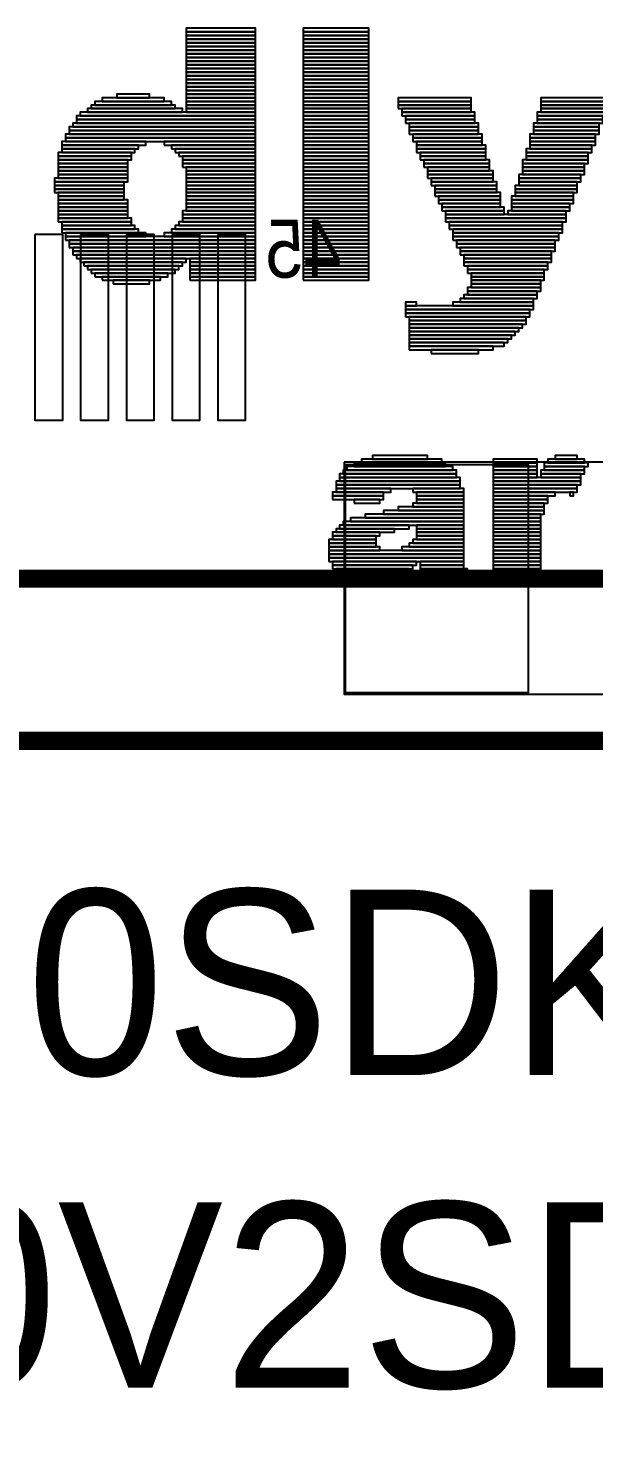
# Model space of a CAD drawing. Extents: x 0 to 180, y -3 to 135.
# Drawn here: x 48.72 to 54.91, y 51.64 to 67.14 of the extents above; entities that cross this region are included whole.
import ezdxf

# ---------------------------------------------------------------- set-up
doc = ezdxf.new("R2010")
doc.units = 0
for name, color, linetype in [('BG_SILKSCREEN_TOP', 2, 'CONTINUOUS'), ('PG_SILKSCREEN_BOTTOM', 10, 'CONTINUOUS'), ('PG_SILKSCREEN_TOP', 11, 'CONTINUOUS'), ('PIN_BOTTOM', 13, 'CONTINUOUS')]:
    doc.layers.add(name, color=color, linetype=linetype)

msp = doc.modelspace()

# ---------------------------------------------------------------- linework, layer by layer
at = {"layer": 'PG_SILKSCREEN_BOTTOM'}
msp.add_lwpolyline([(52.191, 62.3621), (54.191, 62.3621), (54.191, 59.862), (52.191, 59.862)], close=True, dxfattribs=at)
msp.add_lwpolyline([(55.6901, 61.1119, 0.2032, 0.2032, 0), (55.6901, 59.337, 0.2, 0.2, 0), (24.191, 59.337, 0.2032, 0.2032, 0), (24.191, 61.1119, 0.2, 0.2, 0)], format="xyseb", close=True, dxfattribs=at)
at = {"layer": 'PG_SILKSCREEN_TOP'}
for points in [[(50.448, 67.0994), (51.208, 67.0994), (51.208, 67.1394), (50.448, 67.1394)], [(51.728, 67.0994), (52.448, 67.0994), (52.448, 67.1394), (51.728, 67.1394)], [(50.448, 67.0594), (51.208, 67.0594), (51.208, 67.0994), (50.448, 67.0994)], [(50.448, 67.0194), (51.208, 67.0194), (51.208, 67.0594), (50.448, 67.0594)], [(50.448, 66.9794), (51.208, 66.9794), (51.208, 67.0194), (50.448, 67.0194)], [(50.448, 66.9394), (51.208, 66.9394), (51.208, 66.9794), (50.448, 66.9794)], [(51.728, 67.0594), (52.448, 67.0594), (52.448, 67.0994), (51.728, 67.0994)], [(51.728, 67.0194), (52.448, 67.0194), (52.448, 67.0594), (51.728, 67.0594)], [(51.728, 66.9794), (52.448, 66.9794), (52.448, 67.0194), (51.728, 67.0194)], [(51.728, 66.9394), (52.448, 66.9394), (52.448, 66.9794), (51.728, 66.9794)], [(50.448, 66.8994), (51.208, 66.8994), (51.208, 66.9394), (50.448, 66.9394)], [(50.448, 66.8594), (51.208, 66.8594), (51.208, 66.8994), (50.448, 66.8994)], [(50.448, 66.8194), (51.208, 66.8194), (51.208, 66.8594), (50.448, 66.8594)], [(50.448, 66.7794), (51.208, 66.7794), (51.208, 66.8194), (50.448, 66.8194)], [(51.728, 66.8994), (52.448, 66.8994), (52.448, 66.9394), (51.728, 66.9394)], [(51.728, 66.8594), (52.448, 66.8594), (52.448, 66.8994), (51.728, 66.8994)], [(51.728, 66.8194), (52.448, 66.8194), (52.448, 66.8594), (51.728, 66.8594)], [(51.728, 66.7794), (52.448, 66.7794), (52.448, 66.8194), (51.728, 66.8194)], [(50.448, 66.7394), (51.208, 66.7394), (51.208, 66.7794), (50.448, 66.7794)], [(50.448, 66.6994), (51.208, 66.6994), (51.208, 66.7394), (50.448, 66.7394)], [(50.448, 66.6594), (51.208, 66.6594), (51.208, 66.6994), (50.448, 66.6994)], [(50.448, 66.6194), (51.208, 66.6194), (51.208, 66.6594), (50.448, 66.6594)], [(51.728, 66.7394), (52.448, 66.7394), (52.448, 66.7794), (51.728, 66.7794)], [(51.728, 66.6994), (52.448, 66.6994), (52.448, 66.7394), (51.728, 66.7394)], [(51.728, 66.6594), (52.448, 66.6594), (52.448, 66.6994), (51.728, 66.6994)], [(51.728, 66.6194), (52.448, 66.6194), (52.448, 66.6594), (51.728, 66.6594)], [(50.448, 66.5794), (51.208, 66.5794), (51.208, 66.6194), (50.448, 66.6194)], [(50.448, 66.5394), (51.208, 66.5394), (51.208, 66.5794), (50.448, 66.5794)], [(50.448, 66.4994), (51.208, 66.4994), (51.208, 66.5394), (50.448, 66.5394)], [(51.728, 66.5794), (52.448, 66.5794), (52.448, 66.6194), (51.728, 66.6194)], [(51.728, 66.5394), (52.448, 66.5394), (52.448, 66.5794), (51.728, 66.5794)], [(51.728, 66.4994), (52.448, 66.4994), (52.448, 66.5394), (51.728, 66.5394)], [(49.528, 66.3394), (50.208, 66.3394), (50.208, 66.3794), (49.528, 66.3794)], [(49.688, 66.3794), (50.048, 66.3794), (50.048, 66.4194), (49.688, 66.4194)], [(50.448, 66.4594), (51.208, 66.4594), (51.208, 66.4994), (50.448, 66.4994)], [(50.448, 66.4194), (51.208, 66.4194), (51.208, 66.4594), (50.448, 66.4594)], [(50.448, 66.3794), (51.208, 66.3794), (51.208, 66.4194), (50.448, 66.4194)], [(50.448, 66.3394), (51.208, 66.3394), (51.208, 66.3794), (50.448, 66.3794)], [(51.728, 66.4594), (52.448, 66.4594), (52.448, 66.4994), (51.728, 66.4994)], [(51.728, 66.4194), (52.448, 66.4194), (52.448, 66.4594), (51.728, 66.4594)], [(51.728, 66.3794), (52.448, 66.3794), (52.448, 66.4194), (51.728, 66.4194)], [(51.728, 66.3394), (52.448, 66.3394), (52.448, 66.3794), (51.728, 66.3794)], [(52.768, 66.3394), (53.568, 66.3394), (53.568, 66.3794), (52.768, 66.3794)], [(54.328, 66.3394), (55.088, 66.3394), (55.088, 66.3794), (54.328, 66.3794)], [(49.288, 66.1794), (51.208, 66.1794), (51.208, 66.2194), (49.288, 66.2194)], [(49.368, 66.2194), (50.408, 66.2194), (50.408, 66.2594), (49.368, 66.2594)], [(49.408, 66.2594), (50.328, 66.2594), (50.328, 66.2994), (49.408, 66.2994)], [(49.448, 66.2994), (50.288, 66.2994), (50.288, 66.3394), (49.448, 66.3394)], [(50.448, 66.2994), (51.208, 66.2994), (51.208, 66.3394), (50.448, 66.3394)], [(50.448, 66.2594), (51.208, 66.2594), (51.208, 66.2994), (50.448, 66.2994)], [(50.448, 66.2194), (51.208, 66.2194), (51.208, 66.2594), (50.448, 66.2594)], [(51.728, 66.2994), (52.448, 66.2994), (52.448, 66.3394), (51.728, 66.3394)], [(51.728, 66.2594), (52.448, 66.2594), (52.448, 66.2994), (51.728, 66.2994)], [(51.728, 66.2194), (52.448, 66.2194), (52.448, 66.2594), (51.728, 66.2594)], [(51.728, 66.1794), (52.448, 66.1794), (52.448, 66.2194), (51.728, 66.2194)], [(52.768, 66.2994), (53.568, 66.2994), (53.568, 66.3394), (52.768, 66.3394)], [(52.768, 66.2594), (53.568, 66.2594), (53.568, 66.2994), (52.768, 66.2994)], [(52.808, 66.2194), (53.568, 66.2194), (53.568, 66.2594), (52.808, 66.2594)], [(52.808, 66.1794), (53.608, 66.1794), (53.608, 66.2194), (52.808, 66.2194)], [(54.288, 66.1794), (55.048, 66.1794), (55.048, 66.2194), (54.288, 66.2194)], [(54.328, 66.2994), (55.088, 66.2994), (55.088, 66.3394), (54.328, 66.3394)], [(54.328, 66.2594), (55.048, 66.2594), (55.048, 66.2994), (54.328, 66.2994)], [(54.328, 66.2194), (55.048, 66.2194), (55.048, 66.2594), (54.328, 66.2594)], [(49.168, 66.0194), (51.208, 66.0194), (51.208, 66.0594), (49.168, 66.0594)], [(49.208, 66.0594), (51.208, 66.0594), (51.208, 66.0994), (49.208, 66.0994)], [(49.248, 66.1394), (51.208, 66.1394), (51.208, 66.1794), (49.248, 66.1794)], [(49.248, 66.0994), (51.208, 66.0994), (51.208, 66.1394), (49.248, 66.1394)], [(51.728, 66.1394), (52.448, 66.1394), (52.448, 66.1794), (51.728, 66.1794)], [(51.728, 66.0994), (52.448, 66.0994), (52.448, 66.1394), (51.728, 66.1394)], [(51.728, 66.0594), (52.448, 66.0594), (52.448, 66.0994), (51.728, 66.0994)], [(51.728, 66.0194), (52.448, 66.0194), (52.448, 66.0594), (51.728, 66.0594)], [(52.848, 66.1394), (53.608, 66.1394), (53.608, 66.1794), (52.848, 66.1794)], [(52.848, 66.0994), (53.608, 66.0994), (53.608, 66.1394), (52.848, 66.1394)], [(52.888, 66.0594), (53.648, 66.0594), (53.648, 66.0994), (52.888, 66.0994)], [(52.888, 66.0194), (53.648, 66.0194), (53.648, 66.0594), (52.888, 66.0594)], [(54.248, 66.0594), (54.968, 66.0594), (54.968, 66.0994), (54.248, 66.0994)], [(54.248, 66.0194), (54.968, 66.0194), (54.968, 66.0594), (54.248, 66.0594)], [(54.288, 66.1394), (55.008, 66.1394), (55.008, 66.1794), (54.288, 66.1794)], [(54.288, 66.0994), (55.008, 66.0994), (55.008, 66.1394), (54.288, 66.1394)], [(49.088, 65.8594), (50.008, 65.8594), (50.008, 65.8994), (49.088, 65.8994)], [(49.128, 65.9394), (51.208, 65.9394), (51.208, 65.9794), (49.128, 65.9794)], [(49.128, 65.8994), (51.208, 65.8994), (51.208, 65.9394), (49.128, 65.9394)], [(49.168, 65.9794), (51.208, 65.9794), (51.208, 66.0194), (49.168, 66.0194)], [(50.208, 65.8594), (51.208, 65.8594), (51.208, 65.8994), (50.208, 65.8994)], [(51.728, 65.9794), (52.448, 65.9794), (52.448, 66.0194), (51.728, 66.0194)], [(51.728, 65.9394), (52.448, 65.9394), (52.448, 65.9794), (51.728, 65.9794)], [(51.728, 65.8994), (52.448, 65.8994), (52.448, 65.9394), (51.728, 65.9394)], [(51.728, 65.8594), (52.448, 65.8594), (52.448, 65.8994), (51.728, 65.8994)], [(52.888, 65.9794), (53.648, 65.9794), (53.648, 66.0194), (52.888, 66.0194)], [(52.928, 65.9394), (53.688, 65.9394), (53.688, 65.9794), (52.928, 65.9794)], [(52.928, 65.8994), (53.688, 65.8994), (53.688, 65.9394), (52.928, 65.9394)], [(52.968, 65.8594), (53.688, 65.8594), (53.688, 65.8994), (52.968, 65.8994)], [(54.208, 65.9394), (54.928, 65.9394), (54.928, 65.9794), (54.208, 65.9794)], [(54.208, 65.8994), (54.928, 65.8994), (54.928, 65.9394), (54.208, 65.9394)], [(54.208, 65.8594), (54.928, 65.8594), (54.928, 65.8994), (54.208, 65.8994)], [(54.248, 65.9794), (54.968, 65.9794), (54.968, 66.0194), (54.248, 66.0194)], [(49.048, 65.7394), (49.848, 65.7394), (49.848, 65.7794), (49.048, 65.7794)], [(49.048, 65.6994), (49.848, 65.6994), (49.848, 65.7394), (49.048, 65.7394)], [(49.088, 65.8194), (49.928, 65.8194), (49.928, 65.8594), (49.088, 65.8594)], [(49.088, 65.7794), (49.888, 65.7794), (49.888, 65.8194), (49.088, 65.8194)], [(50.288, 65.8194), (51.208, 65.8194), (51.208, 65.8594), (50.288, 65.8594)], [(50.328, 65.7794), (51.208, 65.7794), (51.208, 65.8194), (50.328, 65.8194)], [(50.368, 65.7394), (51.208, 65.7394), (51.208, 65.7794), (50.368, 65.7794)], [(50.408, 65.6994), (51.208, 65.6994), (51.208, 65.7394), (50.408, 65.7394)], [(51.728, 65.8194), (52.448, 65.8194), (52.448, 65.8594), (51.728, 65.8594)], [(51.728, 65.7794), (52.448, 65.7794), (52.448, 65.8194), (51.728, 65.8194)], [(51.728, 65.7394), (52.448, 65.7394), (52.448, 65.7794), (51.728, 65.7794)], [(51.728, 65.6994), (52.448, 65.6994), (52.448, 65.7394), (51.728, 65.7394)], [(52.968, 65.8194), (53.728, 65.8194), (53.728, 65.8594), (52.968, 65.8594)], [(52.968, 65.7794), (53.728, 65.7794), (53.728, 65.8194), (52.968, 65.8194)], [(53.008, 65.7394), (53.728, 65.7394), (53.728, 65.7794), (53.008, 65.7794)], [(53.008, 65.6994), (53.728, 65.6994), (53.728, 65.7394), (53.008, 65.7394)], [(54.168, 65.7794), (54.888, 65.7794), (54.888, 65.8194), (54.168, 65.8194)], [(54.168, 65.7394), (54.848, 65.7394), (54.848, 65.7794), (54.168, 65.7794)], [(54.168, 65.6994), (54.848, 65.6994), (54.848, 65.7394), (54.168, 65.7394)], [(54.208, 65.8194), (54.888, 65.8194), (54.888, 65.8594), (54.208, 65.8594)], [(49.048, 65.6594), (49.808, 65.6594), (49.808, 65.6994), (49.048, 65.6994)], [(49.048, 65.6194), (49.808, 65.6194), (49.808, 65.6594), (49.048, 65.6594)], [(49.048, 65.5794), (49.808, 65.5794), (49.808, 65.6194), (49.048, 65.6194)], [(49.048, 65.5394), (49.808, 65.5394), (49.808, 65.5794), (49.048, 65.5794)], [(50.408, 65.6594), (51.208, 65.6594), (51.208, 65.6994), (50.408, 65.6994)], [(50.408, 65.6194), (51.208, 65.6194), (51.208, 65.6594), (50.408, 65.6594)], [(50.448, 65.5794), (51.208, 65.5794), (51.208, 65.6194), (50.448, 65.6194)], [(50.448, 65.5394), (51.208, 65.5394), (51.208, 65.5794), (50.448, 65.5794)], [(51.728, 65.6594), (52.448, 65.6594), (52.448, 65.6994), (51.728, 65.6994)], [(51.728, 65.6194), (52.448, 65.6194), (52.448, 65.6594), (51.728, 65.6594)], [(51.728, 65.5794), (52.448, 65.5794), (52.448, 65.6194), (51.728, 65.6194)], [(51.728, 65.5394), (52.448, 65.5394), (52.448, 65.5794), (51.728, 65.5794)], [(53.048, 65.6594), (53.768, 65.6594), (53.768, 65.6994), (53.048, 65.6994)], [(53.048, 65.6194), (53.768, 65.6194), (53.768, 65.6594), (53.048, 65.6594)], [(53.088, 65.5794), (53.768, 65.5794), (53.768, 65.6194), (53.088, 65.6194)], [(53.088, 65.5394), (53.808, 65.5394), (53.808, 65.5794), (53.088, 65.5794)], [(54.128, 65.6594), (54.848, 65.6594), (54.848, 65.6994), (54.128, 65.6994)], [(54.128, 65.6194), (54.808, 65.6194), (54.808, 65.6594), (54.128, 65.6594)], [(54.128, 65.5794), (54.808, 65.5794), (54.808, 65.6194), (54.128, 65.6194)], [(54.128, 65.5394), (54.808, 65.5394), (54.808, 65.5794), (54.128, 65.5794)], [(49.008, 65.4594), (49.808, 65.4594), (49.808, 65.4994), (49.008, 65.4994)], [(49.008, 65.4194), (49.768, 65.4194), (49.768, 65.4594), (49.008, 65.4594)], [(49.008, 65.3794), (49.768, 65.3794), (49.768, 65.4194), (49.008, 65.4194)], [(49.048, 65.4994), (49.808, 65.4994), (49.808, 65.5394), (49.048, 65.5394)], [(50.448, 65.4994), (51.208, 65.4994), (51.208, 65.5394), (50.448, 65.5394)], [(50.448, 65.4594), (51.208, 65.4594), (51.208, 65.4994), (50.448, 65.4994)], [(50.448, 65.4194), (51.208, 65.4194), (51.208, 65.4594), (50.448, 65.4594)], [(50.448, 65.3794), (51.208, 65.3794), (51.208, 65.4194), (50.448, 65.4194)], [(51.728, 65.4994), (52.448, 65.4994), (52.448, 65.5394), (51.728, 65.5394)], [(51.728, 65.4594), (52.448, 65.4594), (52.448, 65.4994), (51.728, 65.4994)], [(51.728, 65.4194), (52.448, 65.4194), (52.448, 65.4594), (51.728, 65.4594)], [(51.728, 65.3794), (52.448, 65.3794), (52.448, 65.4194), (51.728, 65.4194)], [(53.088, 65.4994), (53.808, 65.4994), (53.808, 65.5394), (53.088, 65.5394)], [(53.128, 65.4594), (53.808, 65.4594), (53.808, 65.4994), (53.128, 65.4994)], [(53.128, 65.4194), (53.848, 65.4194), (53.848, 65.4594), (53.128, 65.4594)], [(53.168, 65.3794), (53.848, 65.3794), (53.848, 65.4194), (53.168, 65.4194)], [(54.048, 65.3794), (54.728, 65.3794), (54.728, 65.4194), (54.048, 65.4194)], [(54.088, 65.4994), (54.768, 65.4994), (54.768, 65.5394), (54.088, 65.5394)], [(54.088, 65.4594), (54.768, 65.4594), (54.768, 65.4994), (54.088, 65.4994)], [(54.088, 65.4194), (54.728, 65.4194), (54.728, 65.4594), (54.088, 65.4594)], [(49.008, 65.3394), (49.768, 65.3394), (49.768, 65.3794), (49.008, 65.3794)], [(49.048, 65.2994), (49.768, 65.2994), (49.768, 65.3394), (49.048, 65.3394)], [(49.048, 65.2594), (49.768, 65.2594), (49.768, 65.2994), (49.048, 65.2994)], [(50.448, 65.3394), (51.208, 65.3394), (51.208, 65.3794), (50.448, 65.3794)], [(50.448, 65.2994), (51.208, 65.2994), (51.208, 65.3394), (50.448, 65.3394)], [(50.448, 65.2594), (51.208, 65.2594), (51.208, 65.2994), (50.448, 65.2994)], [(51.728, 65.3394), (52.448, 65.3394), (52.448, 65.3794), (51.728, 65.3794)], [(51.728, 65.2994), (52.448, 65.2994), (52.448, 65.3394), (51.728, 65.3394)], [(51.728, 65.2594), (52.448, 65.2594), (52.448, 65.2994), (51.728, 65.2994)], [(53.168, 65.3394), (53.848, 65.3394), (53.848, 65.3794), (53.168, 65.3794)], [(53.168, 65.2994), (53.888, 65.2994), (53.888, 65.3394), (53.168, 65.3394)], [(53.208, 65.2594), (53.888, 65.2594), (53.888, 65.2994), (53.208, 65.2994)], [(54.008, 65.2594), (54.688, 65.2594), (54.688, 65.2994), (54.008, 65.2994)], [(54.048, 65.3394), (54.728, 65.3394), (54.728, 65.3794), (54.048, 65.3794)], [(54.048, 65.2994), (54.688, 65.2994), (54.688, 65.3394), (54.048, 65.3394)], [(49.048, 65.2194), (49.808, 65.2194), (49.808, 65.2594), (49.048, 65.2594)], [(49.048, 65.1794), (49.808, 65.1794), (49.808, 65.2194), (49.048, 65.2194)], [(49.048, 65.1394), (49.808, 65.1394), (49.808, 65.1794), (49.048, 65.1794)], [(49.048, 65.0994), (49.808, 65.0994), (49.808, 65.1394), (49.048, 65.1394)], [(50.408, 65.0994), (51.208, 65.0994), (51.208, 65.1394), (50.408, 65.1394)], [(50.448, 65.2194), (51.208, 65.2194), (51.208, 65.2594), (50.448, 65.2594)], [(50.448, 65.1794), (51.208, 65.1794), (51.208, 65.2194), (50.448, 65.2194)], [(50.448, 65.1394), (51.208, 65.1394), (51.208, 65.1794), (50.448, 65.1794)], [(51.728, 65.2194), (52.448, 65.2194), (52.448, 65.2594), (51.728, 65.2594)], [(51.728, 65.1794), (52.448, 65.1794), (52.448, 65.2194), (51.728, 65.2194)], [(51.728, 65.1394), (52.448, 65.1394), (52.448, 65.1794), (51.728, 65.1794)], [(51.728, 65.0994), (52.448, 65.0994), (52.448, 65.1394), (51.728, 65.1394)], [(53.208, 65.2194), (53.888, 65.2194), (53.888, 65.2594), (53.208, 65.2594)], [(53.248, 65.1794), (53.888, 65.1794), (53.888, 65.2194), (53.248, 65.2194)], [(53.248, 65.1394), (53.928, 65.1394), (53.928, 65.1794), (53.248, 65.1794)], [(53.288, 65.0994), (53.928, 65.0994), (53.928, 65.1394), (53.288, 65.1394)], [(53.968, 65.0994), (54.608, 65.0994), (54.608, 65.1394), (53.968, 65.1394)], [(54.008, 65.2194), (54.688, 65.2194), (54.688, 65.2594), (54.008, 65.2594)], [(54.008, 65.1794), (54.648, 65.1794), (54.648, 65.2194), (54.008, 65.2194)], [(54.008, 65.1394), (54.648, 65.1394), (54.648, 65.1794), (54.008, 65.1794)], [(49.048, 65.0594), (49.808, 65.0594), (49.808, 65.0994), (49.048, 65.0994)], [(49.048, 65.0194), (49.848, 65.0194), (49.848, 65.0594), (49.048, 65.0594)], [(49.088, 64.9794), (49.848, 64.9794), (49.848, 65.0194), (49.088, 65.0194)], [(49.088, 64.9394), (49.888, 64.9394), (49.888, 64.9794), (49.088, 64.9794)], [(50.328, 64.9394), (51.208, 64.9394), (51.208, 64.9794), (50.328, 64.9794)], [(50.368, 64.9794), (51.208, 64.9794), (51.208, 65.0194), (50.368, 65.0194)], [(50.408, 65.0594), (51.208, 65.0594), (51.208, 65.0994), (50.408, 65.0994)], [(50.408, 65.0194), (51.208, 65.0194), (51.208, 65.0594), (50.408, 65.0594)], [(51.728, 65.0594), (52.448, 65.0594), (52.448, 65.0994), (51.728, 65.0994)], [(51.728, 65.0194), (52.448, 65.0194), (52.448, 65.0594), (51.728, 65.0594)], [(51.728, 64.9794), (52.448, 64.9794), (52.448, 65.0194), (51.728, 65.0194)], [(51.728, 64.9394), (52.448, 64.9394), (52.448, 64.9794), (51.728, 64.9794)], [(53.288, 65.0594), (54.608, 65.0594), (54.608, 65.0994), (53.288, 65.0994)], [(53.288, 65.0194), (54.608, 65.0194), (54.608, 65.0594), (53.288, 65.0594)], [(53.328, 64.9794), (54.568, 64.9794), (54.568, 65.0194), (53.328, 65.0194)], [(53.328, 64.9394), (54.568, 64.9394), (54.568, 64.9794), (53.328, 64.9794)], [(49.088, 64.8994), (49.928, 64.8994), (49.928, 64.9394), (49.088, 64.9394)], [(49.128, 64.8594), (50.008, 64.8594), (50.008, 64.8994), (49.128, 64.8994)], [(49.128, 64.8194), (51.208, 64.8194), (51.208, 64.8594), (49.128, 64.8594)], [(49.168, 64.7794), (51.208, 64.7794), (51.208, 64.8194), (49.168, 64.8194)], [(50.208, 64.8594), (51.208, 64.8594), (51.208, 64.8994), (50.208, 64.8994)], [(50.288, 64.8994), (51.208, 64.8994), (51.208, 64.9394), (50.288, 64.9394)], [(51.728, 64.8994), (52.448, 64.8994), (52.448, 64.9394), (51.728, 64.9394)], [(51.728, 64.8594), (52.448, 64.8594), (52.448, 64.8994), (51.728, 64.8994)], [(51.728, 64.8194), (52.448, 64.8194), (52.448, 64.8594), (51.728, 64.8594)], [(51.728, 64.7794), (52.448, 64.7794), (52.448, 64.8194), (51.728, 64.8194)], [(53.368, 64.8994), (54.568, 64.8994), (54.568, 64.9394), (53.368, 64.9394)], [(53.368, 64.8594), (54.528, 64.8594), (54.528, 64.8994), (53.368, 64.8994)], [(53.368, 64.8194), (54.528, 64.8194), (54.528, 64.8594), (53.368, 64.8594)], [(53.408, 64.7794), (54.488, 64.7794), (54.488, 64.8194), (53.408, 64.8194)], [(49.168, 64.7394), (51.208, 64.7394), (51.208, 64.7794), (49.168, 64.7794)], [(49.208, 64.6994), (51.208, 64.6994), (51.208, 64.7394), (49.208, 64.7394)], [(49.208, 64.6594), (51.208, 64.6594), (51.208, 64.6994), (49.208, 64.6994)], [(49.248, 64.6194), (51.208, 64.6194), (51.208, 64.6594), (49.248, 64.6594)], [(51.728, 64.7394), (52.448, 64.7394), (52.448, 64.7794), (51.728, 64.7794)], [(51.728, 64.6994), (52.448, 64.6994), (52.448, 64.7394), (51.728, 64.7394)], [(51.728, 64.6594), (52.448, 64.6594), (52.448, 64.6994), (51.728, 64.6994)], [(51.728, 64.6194), (52.448, 64.6194), (52.448, 64.6594), (51.728, 64.6594)], [(53.408, 64.7394), (54.488, 64.7394), (54.488, 64.7794), (53.408, 64.7794)], [(53.448, 64.6994), (54.488, 64.6994), (54.488, 64.7394), (53.448, 64.7394)], [(53.448, 64.6594), (54.448, 64.6594), (54.448, 64.6994), (53.448, 64.6994)], [(53.488, 64.6194), (54.448, 64.6194), (54.448, 64.6594), (53.488, 64.6594)], [(49.288, 64.5794), (50.448, 64.5794), (50.448, 64.6194), (49.288, 64.6194)], [(49.328, 64.5394), (50.408, 64.5394), (50.408, 64.5794), (49.328, 64.5794)], [(49.368, 64.4994), (50.368, 64.4994), (50.368, 64.5394), (49.368, 64.5394)], [(49.408, 64.4594), (50.328, 64.4594), (50.328, 64.4994), (49.408, 64.4994)], [(50.488, 64.5794), (51.208, 64.5794), (51.208, 64.6194), (50.488, 64.6194)], [(50.488, 64.5394), (51.208, 64.5394), (51.208, 64.5794), (50.488, 64.5794)], [(50.488, 64.4994), (51.208, 64.4994), (51.208, 64.5394), (50.488, 64.5394)], [(50.488, 64.4594), (51.208, 64.4594), (51.208, 64.4994), (50.488, 64.4994)], [(51.728, 64.5794), (52.448, 64.5794), (52.448, 64.6194), (51.728, 64.6194)], [(51.728, 64.5394), (52.448, 64.5394), (52.448, 64.5794), (51.728, 64.5794)], [(51.728, 64.4994), (52.448, 64.4994), (52.448, 64.5394), (51.728, 64.5394)], [(51.728, 64.4594), (52.448, 64.4594), (52.448, 64.4994), (51.728, 64.4994)], [(53.488, 64.5794), (54.448, 64.5794), (54.448, 64.6194), (53.488, 64.6194)], [(53.488, 64.5394), (54.408, 64.5394), (54.408, 64.5794), (53.488, 64.5794)], [(53.528, 64.4994), (54.408, 64.4994), (54.408, 64.5394), (53.528, 64.5394)], [(53.528, 64.4594), (54.368, 64.4594), (54.368, 64.4994), (53.528, 64.4994)], [(49.448, 64.4194), (50.248, 64.4194), (50.248, 64.4594), (49.448, 64.4594)], [(49.528, 64.3794), (50.168, 64.3794), (50.168, 64.4194), (49.528, 64.4194)], [(49.648, 64.3394), (50.048, 64.3394), (50.048, 64.3794), (49.648, 64.3794)], [(50.488, 64.4194), (51.208, 64.4194), (51.208, 64.4594), (50.488, 64.4594)], [(50.488, 64.3794), (51.208, 64.3794), (51.208, 64.4194), (50.488, 64.4194)], [(51.728, 64.4194), (52.448, 64.4194), (52.448, 64.4594), (51.728, 64.4594)], [(51.728, 64.3794), (52.448, 64.3794), (52.448, 64.4194), (51.728, 64.4194)], [(53.568, 64.4194), (54.368, 64.4194), (54.368, 64.4594), (53.568, 64.4594)], [(53.568, 64.3794), (54.368, 64.3794), (54.368, 64.4194), (53.568, 64.4194)], [(53.568, 64.3394), (54.328, 64.3394), (54.328, 64.3794), (53.568, 64.3794)], [(53.568, 64.2994), (54.328, 64.2994), (54.328, 64.3394), (53.568, 64.3394)], [(53.448, 64.1394), (54.248, 64.1394), (54.248, 64.1794), (53.448, 64.1794)], [(53.488, 64.1794), (54.288, 64.1794), (54.288, 64.2194), (53.488, 64.2194)], [(53.528, 64.2594), (54.328, 64.2594), (54.328, 64.2994), (53.528, 64.2994)], [(53.528, 64.2194), (54.288, 64.2194), (54.288, 64.2594), (53.528, 64.2594)], [(52.848, 64.0994), (52.968, 64.0994), (52.968, 64.1394), (52.848, 64.1394)], [(52.848, 64.0594), (54.248, 64.0594), (54.248, 64.0994), (52.848, 64.0994)], [(52.848, 64.0194), (54.208, 64.0194), (54.208, 64.0594), (52.848, 64.0594)], [(53.368, 64.0994), (54.248, 64.0994), (54.248, 64.1394), (53.368, 64.1394)], [(52.848, 63.9794), (54.208, 63.9794), (54.208, 64.0194), (52.848, 64.0194)], [(52.888, 63.9394), (54.168, 63.9394), (54.168, 63.9794), (52.888, 63.9794)], [(52.888, 63.8994), (54.168, 63.8994), (54.168, 63.9394), (52.888, 63.9394)], [(52.888, 63.8594), (54.128, 63.8594), (54.128, 63.8994), (52.888, 63.8994)], [(52.888, 63.8194), (54.088, 63.8194), (54.088, 63.8594), (52.888, 63.8594)], [(52.888, 63.7794), (54.048, 63.7794), (54.048, 63.8194), (52.888, 63.8194)], [(52.888, 63.7394), (54.008, 63.7394), (54.008, 63.7794), (52.888, 63.7794)], [(52.888, 63.6994), (53.968, 63.6994), (53.968, 63.7394), (52.888, 63.7394)], [(52.888, 63.6594), (53.928, 63.6594), (53.928, 63.6994), (52.888, 63.6994)], [(52.888, 63.6194), (53.808, 63.6194), (53.808, 63.6594), (52.888, 63.6594)], [(53.128, 63.5794), (53.648, 63.5794), (53.648, 63.6194), (53.128, 63.6194)], [(52.208, 62.2994), (53.368, 62.2994), (53.368, 62.3394), (52.208, 62.3394)], [(52.288, 62.3394), (53.288, 62.3394), (53.288, 62.3794), (52.288, 62.3794)], [(52.368, 62.3794), (53.248, 62.3794), (53.248, 62.4194), (52.368, 62.4194)], [(52.488, 62.4194), (53.088, 62.4194), (53.088, 62.4594), (52.488, 62.4594)], [(53.808, 62.3794), (54.288, 62.3794), (54.288, 62.4194), (53.808, 62.4194)], [(53.808, 62.3394), (54.288, 62.3394), (54.288, 62.3794), (53.808, 62.3794)], [(53.808, 62.2994), (54.288, 62.2994), (54.288, 62.3394), (53.808, 62.3394)], [(54.368, 62.3394), (54.848, 62.3394), (54.848, 62.3794), (54.368, 62.3794)], [(54.368, 62.2994), (54.808, 62.2994), (54.808, 62.3394), (54.368, 62.3394)], [(54.408, 62.3794), (54.808, 62.3794), (54.808, 62.4194), (54.408, 62.4194)], [(54.488, 62.4194), (54.728, 62.4194), (54.728, 62.4594), (54.488, 62.4594)], [(52.088, 62.1394), (53.448, 62.1394), (53.448, 62.1794), (52.088, 62.1794)], [(52.128, 62.2194), (53.408, 62.2194), (53.408, 62.2594), (52.128, 62.2594)], [(52.128, 62.1794), (53.448, 62.1794), (53.448, 62.2194), (52.128, 62.2194)], [(52.168, 62.2594), (53.408, 62.2594), (53.408, 62.2994), (52.168, 62.2994)], [(53.808, 62.2594), (54.288, 62.2594), (54.288, 62.2994), (53.808, 62.2994)], [(53.808, 62.2194), (54.288, 62.2194), (54.288, 62.2594), (53.808, 62.2594)], [(53.808, 62.1794), (54.768, 62.1794), (54.768, 62.2194), (53.808, 62.2194)], [(53.808, 62.1394), (54.768, 62.1394), (54.768, 62.1794), (53.808, 62.1794)], [(54.328, 62.2594), (54.808, 62.2594), (54.808, 62.2994), (54.328, 62.2994)], [(54.328, 62.2194), (54.768, 62.2194), (54.768, 62.2594), (54.328, 62.2594)], [(52.048, 62.0194), (52.608, 62.0194), (52.608, 62.0594), (52.048, 62.0594)], [(52.048, 61.9794), (52.608, 61.9794), (52.608, 62.0194), (52.048, 62.0194)], [(52.088, 62.0994), (53.448, 62.0994), (53.448, 62.1394), (52.088, 62.1394)], [(52.088, 62.0594), (52.688, 62.0594), (52.688, 62.0994), (52.088, 62.0994)], [(52.928, 62.0594), (53.488, 62.0594), (53.488, 62.0994), (52.928, 62.0994)], [(52.968, 62.0194), (53.488, 62.0194), (53.488, 62.0594), (52.968, 62.0594)], [(52.968, 61.9794), (53.488, 61.9794), (53.488, 62.0194), (52.968, 62.0194)], [(53.808, 62.0994), (54.728, 62.0994), (54.728, 62.1394), (53.808, 62.1394)], [(53.808, 62.0594), (54.728, 62.0594), (54.728, 62.0994), (53.808, 62.0994)], [(53.808, 62.0194), (54.488, 62.0194), (54.488, 62.0594), (53.808, 62.0594)], [(53.808, 61.9794), (54.408, 61.9794), (54.408, 62.0194), (53.808, 62.0194)], [(54.648, 62.0194), (54.688, 62.0194), (54.688, 62.0594), (54.648, 62.0594)], [(52.288, 61.9394), (52.568, 61.9394), (52.568, 61.9794), (52.288, 61.9794)], [(52.608, 61.8194), (53.488, 61.8194), (53.488, 61.8594), (52.608, 61.8594)], [(52.768, 61.8594), (53.488, 61.8594), (53.488, 61.8994), (52.768, 61.8994)], [(52.928, 61.8994), (53.488, 61.8994), (53.488, 61.9394), (52.928, 61.9394)], [(52.968, 61.9394), (53.488, 61.9394), (53.488, 61.9794), (52.968, 61.9794)], [(53.808, 61.9394), (54.408, 61.9394), (54.408, 61.9794), (53.808, 61.9794)], [(53.808, 61.8994), (54.368, 61.8994), (54.368, 61.9394), (53.808, 61.9394)], [(53.808, 61.8594), (54.368, 61.8594), (54.368, 61.8994), (53.808, 61.8994)], [(53.808, 61.8194), (54.368, 61.8194), (54.368, 61.8594), (53.808, 61.8594)], [(52.128, 61.6594), (52.888, 61.6594), (52.888, 61.6994), (52.128, 61.6994)], [(52.168, 61.6994), (53.488, 61.6994), (53.488, 61.7394), (52.168, 61.7394)], [(52.248, 61.7394), (53.488, 61.7394), (53.488, 61.7794), (52.248, 61.7794)], [(52.408, 61.7794), (53.488, 61.7794), (53.488, 61.8194), (52.408, 61.8194)], [(52.968, 61.6594), (53.488, 61.6594), (53.488, 61.6994), (52.968, 61.6994)], [(53.808, 61.7794), (54.328, 61.7794), (54.328, 61.8194), (53.808, 61.8194)], [(53.808, 61.7394), (54.328, 61.7394), (54.328, 61.7794), (53.808, 61.7794)], [(53.808, 61.6994), (54.328, 61.6994), (54.328, 61.7394), (53.808, 61.7394)], [(53.808, 61.6594), (54.328, 61.6594), (54.328, 61.6994), (53.808, 61.6994)], [(52.048, 61.5794), (52.568, 61.5794), (52.568, 61.6194), (52.048, 61.6194)], [(52.048, 61.5394), (52.528, 61.5394), (52.528, 61.5794), (52.048, 61.5794)], [(52.088, 61.6194), (52.728, 61.6194), (52.728, 61.6594), (52.088, 61.6594)], [(52.968, 61.6194), (53.488, 61.6194), (53.488, 61.6594), (52.968, 61.6594)], [(52.968, 61.5794), (53.488, 61.5794), (53.488, 61.6194), (52.968, 61.6194)], [(52.968, 61.5394), (53.488, 61.5394), (53.488, 61.5794), (52.968, 61.5794)], [(53.808, 61.6194), (54.328, 61.6194), (54.328, 61.6594), (53.808, 61.6594)], [(53.808, 61.5794), (54.328, 61.5794), (54.328, 61.6194), (53.808, 61.6194)], [(53.808, 61.5394), (54.328, 61.5394), (54.328, 61.5794), (53.808, 61.5794)], [(52.008, 61.4994), (52.528, 61.4994), (52.528, 61.5394), (52.008, 61.5394)], [(52.008, 61.4594), (52.528, 61.4594), (52.528, 61.4994), (52.008, 61.4994)], [(52.008, 61.4194), (52.568, 61.4194), (52.568, 61.4594), (52.008, 61.4594)], [(52.008, 61.3794), (53.488, 61.3794), (53.488, 61.4194), (52.008, 61.4194)], [(52.808, 61.4194), (53.488, 61.4194), (53.488, 61.4594), (52.808, 61.4594)], [(52.888, 61.4594), (53.488, 61.4594), (53.488, 61.4994), (52.888, 61.4994)], [(52.928, 61.4994), (53.488, 61.4994), (53.488, 61.5394), (52.928, 61.5394)], [(53.808, 61.4994), (54.328, 61.4994), (54.328, 61.5394), (53.808, 61.5394)], [(53.808, 61.4594), (54.328, 61.4594), (54.328, 61.4994), (53.808, 61.4994)], [(53.808, 61.4194), (54.328, 61.4194), (54.328, 61.4594), (53.808, 61.4594)], [(53.808, 61.3794), (54.328, 61.3794), (54.328, 61.4194), (53.808, 61.4194)], [(52.008, 61.3394), (53.488, 61.3394), (53.488, 61.3794), (52.008, 61.3794)], [(52.008, 61.2994), (53.488, 61.2994), (53.488, 61.3394), (52.008, 61.3394)], [(52.048, 61.2594), (52.968, 61.2594), (52.968, 61.2994), (52.048, 61.2994)], [(52.048, 61.2194), (52.928, 61.2194), (52.928, 61.2594), (52.048, 61.2594)], [(53.008, 61.2594), (53.488, 61.2594), (53.488, 61.2994), (53.008, 61.2994)], [(53.008, 61.2194), (53.488, 61.2194), (53.488, 61.2594), (53.008, 61.2594)], [(53.808, 61.3394), (54.328, 61.3394), (54.328, 61.3794), (53.808, 61.3794)], [(53.808, 61.2994), (54.328, 61.2994), (54.328, 61.3394), (53.808, 61.3394)], [(53.808, 61.2594), (54.328, 61.2594), (54.328, 61.2994), (53.808, 61.2994)], [(53.808, 61.2194), (54.328, 61.2194), (54.328, 61.2594), (53.808, 61.2594)], [(52.088, 61.1794), (52.888, 61.1794), (52.888, 61.2194), (52.088, 61.2194)], [(52.128, 61.1394), (52.848, 61.1394), (52.848, 61.1794), (52.128, 61.1794)], [(52.208, 61.0994), (52.768, 61.0994), (52.768, 61.1394), (52.208, 61.1394)], [(52.288, 61.0594), (52.648, 61.0594), (52.648, 61.0994), (52.288, 61.0994)], [(53.008, 61.1794), (53.528, 61.1794), (53.528, 61.2194), (53.008, 61.2194)], [(53.048, 61.1394), (53.528, 61.1394), (53.528, 61.1794), (53.048, 61.1794)], [(53.048, 61.0994), (53.528, 61.0994), (53.528, 61.1394), (53.048, 61.1394)], [(53.808, 61.1794), (54.328, 61.1794), (54.328, 61.2194), (53.808, 61.2194)], [(53.808, 61.1394), (54.328, 61.1394), (54.328, 61.1794), (53.808, 61.1794)], [(53.808, 61.0994), (54.328, 61.0994), (54.328, 61.1394), (53.808, 61.1394)]]:
    msp.add_lwpolyline(points, close=True, dxfattribs=at)
at = {"layer": 'PIN_BOTTOM'}
for points in [[(48.7933, 64.8803), (48.7933, 62.8483), (49.0981, 62.8483), (49.0981, 64.8803)], [(49.2933, 64.8803), (49.2933, 62.8483), (49.5981, 62.8483), (49.5981, 64.8803)], [(49.7933, 64.8803), (49.7933, 62.8483), (50.0981, 62.8483), (50.0981, 64.8803)], [(50.2933, 64.8803), (50.2933, 62.8483), (50.5981, 62.8483), (50.5981, 64.8803)], [(50.7933, 64.8803), (50.7933, 62.8483), (51.0981, 62.8483), (51.0981, 64.8803)], [(52.1773, 62.3885), (52.1773, 59.8485), (55.2253, 59.8485), (55.2253, 62.3885)]]:
    msp.add_lwpolyline(points, close=True, dxfattribs=at)

# ---------------------------------------------------------------- texts
at = {"layer": 'BG_SILKSCREEN_TOP'}
for s, p in [('Smart210SDK 1305', (38.4302, 55.6751)), ('(Tiny210V2SDK)', (38.4683, 52.2512))]:
    msp.add_text(s, height=2.032, dxfattribs=at).set_placement(p)
at = {"layer": 'PG_SILKSCREEN_BOTTOM', "text_generation_flag": 2, "width": 0.88}
msp.add_text('45', height=0.635, dxfattribs=at).set_placement((52.1462, 64.4087))

doc.saveas('drawing.dxf')
